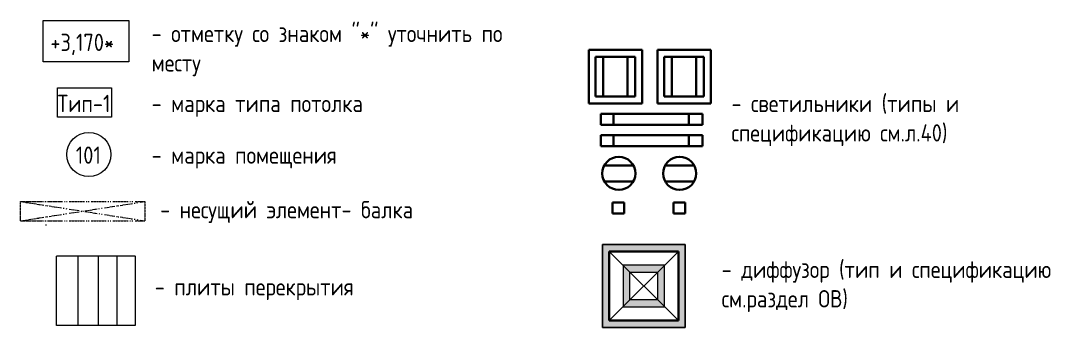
# Model space of a CAD drawing. Header units: millimetres. Extents: x -10438 to 68527, y -5058 to 44223.
# Drawn here: x 61076 to 68527, y -1344 to 879 of the extents above; entities that cross this region are included whole.
import ezdxf

# ---------------------------------------------------------------- set-up
doc = ezdxf.new("R2010")
doc.units = ezdxf.units.MM
doc.linetypes.add('ADSK_Штриховая_ш3 п1_5', pattern=[4.5, 3, -1.5])
doc.linetypes.add('ADSK_Штрихпунктирная 2 точки_ш15 п1_5 п1_5 п1_5', pattern=[19.5, 15, -1.5, 0, -1.5, 0, -1.5])
doc.layers.add('Аннотация', color=7, linetype='Continuous', lineweight=20)
doc.layers.add('Узлы', color=7, linetype='Continuous', lineweight=18)
doc.layers.add('Линии', color=7, linetype='Continuous', lineweight=9, true_color=0x00a600)
doc.styles.add('GOST Common_5', font='GOST_Common.ttf', dxfattribs={"width": 0.9, "height": 125})

msp = doc.modelspace()

# ---------------------------------------------------------------- hatches: boundary and pattern name
at = {"layer": 'Узлы', "lineweight": 20, "true_color": 0x939393}
h = msp.add_hatch(color=252, dxfattribs=at)
h.paths.add_polyline_path([(65285.324, -1343.705), (65885.324, -1343.705), (65885.324, -743.705), (65285.324, -743.705), (65285.324, -1293.705)])
h.paths.add_polyline_path([(65335.324, -1293.705), (65335.324, -793.705), (65835.324, -793.705), (65835.324, -1293.705)])
h.paths.add_polyline_path([(65435.324, -1193.705), (65735.324, -1193.705), (65735.324, -893.705), (65435.324, -893.705), (65435.324, -1143.705)])
h.paths.add_polyline_path([(65485.324, -1143.705), (65485.324, -943.705), (65685.324, -943.705), (65685.324, -1143.705)])

# ---------------------------------------------------------------- linework, layer by layer
at = {"layer": 'Аннотация', "lineweight": 9, "flags": 128}
msp.add_lwpolyline([(61343.924, 391.581), (61734.074, 391.581), (61734.074, 180.081), (61343.924, 180.081)], close=True, dxfattribs=at)
at = {"layer": 'Линии', "color": 7}
for p, q in [((61239.386, 879.397), (61859.386, 879.397)), ((61239.386, 579.397), (61239.386, 879.397)), ((61859.386, 879.397), (61859.386, 579.397)), ((61859.386, 579.397), (61239.386, 579.397)), ((65885.324, -743.705), (65285.324, -743.705)), ((65285.324, -743.705), (65285.324, -1343.705)), ((65885.324, -1343.705), (65885.324, -743.705)), ((65335.324, -1293.705), (65335.324, -793.705)), ((65335.324, -793.705), (65835.324, -793.705)), ((65835.324, -793.705), (65835.324, -1293.705)), ((65435.324, -893.705), (65435.324, -1193.705)), ((65735.324, -893.705), (65435.324, -893.705)), ((65735.324, -1193.705), (65735.324, -893.705)), ((65485.324, -943.705), (65685.324, -943.705)), ((65485.324, -1143.705), (65485.324, -943.705)), ((65685.324, -943.705), (65685.324, -1143.705)), ((65685.324, -1143.705), (65485.324, -1143.705)), ((65435.324, -1193.705), (65735.324, -1193.705)), ((65835.324, -1293.705), (65335.324, -1293.705)), ((65285.324, -1343.705), (65885.324, -1343.705))]:
    msp.add_line(p, q, dxfattribs=at)
at = {"layer": 'Линии', "color": 5, "lineweight": 35, "true_color": 0x0000ff}
for p, q in [((65186.941, 666.747), (65573.441, 666.747)), ((65186.941, 279.738), (65186.941, 666.747)), ((65523.441, 616.747), (65236.941, 616.747)), ((65236.941, 616.747), (65236.941, 329.738)), ((65291.479, 616.747), (65291.479, 329.738)), ((65467.479, 616.747), (65467.479, 329.738)), ((65523.441, 329.738), (65523.441, 616.747)), ((65573.441, 666.747), (65573.441, 279.738)), ((65236.941, 329.738), (65523.441, 329.738)), ((65573.441, 279.738), (65186.941, 279.738)), ((65275.336, 124.845), (65275.336, 204.845)), ((65275.336, 204.845), (66010.058, 204.845)), ((65365.324, 124.845), (65365.324, 204.845)), ((65910.058, 204.845), (65910.058, 124.845)), ((66010.058, 204.845), (66010.058, 124.845)), ((66010.058, 124.845), (65275.336, 124.845)), ((65298.785, -171.143), (65510.416, -171.143)), ((65299.773, -286.143), (65509.428, -286.143)), ((65442.745, -438.159), (65358.011, -438.159)), ((65358.011, -518.159), (65358.011, -438.159)), ((65442.745, -518.159), (65442.745, -438.159)), ((65358.011, -518.159), (65442.745, -518.159)), ((65835.324, -793.705), (65335.324, -793.705)), ((65335.324, -793.705), (65335.324, -1293.705)), ((65835.324, -1293.705), (65835.324, -793.705)), ((65335.324, -1293.705), (65835.324, -1293.705))]:
    msp.add_line(p, q, dxfattribs=at)
at = {"layer": 'Линии', "color": 1, "lineweight": 35, "true_color": 0xff0000}
for p, q in [((65683.224, 666.747), (66069.725, 666.747)), ((65683.224, 279.738), (65683.224, 666.747)), ((66019.725, 616.747), (65733.224, 616.747)), ((65733.224, 616.747), (65733.224, 329.738)), ((65787.763, 616.747), (65787.763, 329.738)), ((65963.763, 616.747), (65963.763, 329.738)), ((66019.725, 329.738), (66019.725, 616.747)), ((66069.725, 666.747), (66069.725, 279.738)), ((65733.224, 329.738), (66019.725, 329.738)), ((66069.725, 279.738), (65683.224, 279.738)), ((65275.336, -30.047), (65275.336, 49.953)), ((65275.336, 49.953), (66010.058, 49.953)), ((65365.324, -30.047), (65365.324, 49.953)), ((65910.058, 49.953), (65910.058, -30.047)), ((66010.058, 49.953), (66010.058, -30.047)), ((66010.058, -30.047), (65275.336, -30.047)), ((65738.785, -171.143), (65950.416, -171.143)), ((65739.773, -286.143), (65949.428, -286.143)), ((65885.324, -438.159), (65800.589, -438.159)), ((65800.589, -518.159), (65800.589, -438.159)), ((65885.324, -518.159), (65885.324, -438.159)), ((65800.589, -518.159), (65885.324, -518.159))]:
    msp.add_line(p, q, dxfattribs=at)
at = {"layer": 'Линии', "color": 7, "linetype": 'ADSK_Штрихпунктирная 2 точки_ш15 п1_5 п1_5 п1_5'}
for p, q in [((61076.366, -431.463), (61236.366, -431.463)), ((61076.366, -571.463), (61076.366, -431.463)), ((61076.366, -431.463), (61244.346, -457.594)), ((61241.908, -431.463), (61247.908, -431.463)), ((61254.192, -431.463), (61260.192, -431.463)), ((61270.115, -431.463), (61380.115, -431.463)), ((61392.933, -431.463), (61398.933, -431.463)), ((61407.933, -431.463), (61413.933, -431.463)), ((61427.999, -431.463), (61537.999, -431.463)), ((61550.817, -431.463), (61556.817, -431.463)), ((61565.817, -431.463), (61571.817, -431.463)), ((61585.882, -431.463), (61695.882, -431.463)), ((61708.7, -431.463), (61714.7, -431.463)), ((61723.7, -431.463), (61729.7, -431.463)), ((61743.766, -431.463), (61853.766, -431.463)), ((61797.691, -459.257), (61886.621, -445.424)), ((61866.584, -431.463), (61872.584, -431.463)), ((61881.584, -431.463), (61887.584, -431.463)), ((61881.584, -431.463), (61887.584, -431.463)), ((61898.479, -443.579), (61904.407, -442.657)), ((61906.366, -431.463), (61976.366, -431.463)), ((61918.241, -440.505), (61924.17, -439.583)), ((61940.968, -436.97), (61976.366, -431.463)), ((61976.366, -431.463), (61976.366, -571.463)), ((61257.198, -459.593), (61263.127, -460.515)), ((61268.554, -461.36), (61274.483, -462.282)), ((61283.87, -463.742), (61372.801, -477.576)), ((61384.658, -479.42), (61390.587, -480.342)), ((61404.421, -482.494), (61410.349, -483.416)), ((61404.421, -520.433), (61410.349, -519.511)), ((61427.147, -486.029), (61501.256, -497.558)), ((61427.147, -516.898), (61501.256, -505.369)), ((61514.108, -499.557), (61520.037, -500.479)), ((61514.108, -503.37), (61520.037, -502.448)), ((61525.465, -501.604), (61531.393, -500.681)), ((61525.465, -501.323), (61531.393, -502.246)), ((61540.781, -499.221), (61629.711, -485.388)), ((61540.781, -503.706), (61629.711, -517.539)), ((61641.568, -483.543), (61647.497, -482.621)), ((61641.568, -519.384), (61647.497, -520.306)), ((61661.331, -480.469), (61667.259, -479.547)), ((61684.057, -476.934), (61758.166, -465.406)), ((61771.019, -463.406), (61776.947, -462.484)), ((61782.375, -461.64), (61788.304, -460.718)), ((61076.366, -571.463), (61244.346, -545.333)), ((61076.366, -571.463), (61236.366, -571.463)), ((61241.908, -571.463), (61247.908, -571.463)), ((61254.192, -571.463), (61260.192, -571.463)), ((61257.198, -543.334), (61263.127, -542.412)), ((61268.554, -541.567), (61274.483, -540.645)), ((61270.115, -571.463), (61380.115, -571.463)), ((61283.87, -539.185), (61372.801, -525.351)), ((61384.658, -523.507), (61390.587, -522.585)), ((61392.933, -571.463), (61398.933, -571.463)), ((61407.933, -571.463), (61413.933, -571.463)), ((61427.999, -571.463), (61537.999, -571.463)), ((61550.817, -571.463), (61556.817, -571.463)), ((61565.817, -571.463), (61571.817, -571.463)), ((61585.882, -571.463), (61695.882, -571.463)), ((61661.331, -522.458), (61667.259, -523.38)), ((61684.057, -525.993), (61758.166, -537.521)), ((61708.7, -571.463), (61714.7, -571.463)), ((61723.7, -571.463), (61729.7, -571.463)), ((61743.766, -571.463), (61853.766, -571.463)), ((61771.019, -539.521), (61776.947, -540.443)), ((61782.375, -541.287), (61788.304, -542.209)), ((61797.691, -543.67), (61886.621, -557.503)), ((61866.584, -571.463), (61872.584, -571.463)), ((61881.584, -571.463), (61887.584, -571.463)), ((61898.479, -559.348), (61904.407, -560.27)), ((61906.366, -571.463), (61976.366, -571.463)), ((61918.241, -562.422), (61924.17, -563.344)), ((61940.968, -565.957), (61976.366, -571.463)), ((61257.198, -599.593), (61263.127, -600.515))]:
    msp.add_line(p, q, dxfattribs=at)
at = {"layer": 'Линии', "color": 7, "lineweight": 20}
for p, q in [((65285.324, -743.705), (65885.324, -743.705)), ((65285.324, -1343.705), (65285.324, -743.705)), ((65885.324, -743.705), (65885.324, -1343.705)), ((65335.324, -793.705), (65835.324, -1293.705)), ((65835.324, -793.705), (65335.324, -1293.705)), ((65885.324, -1343.705), (65285.324, -1343.705))]:
    msp.add_line(p, q, dxfattribs=at)
at = {"layer": 'Линии', "color": 7, "linetype": 'ADSK_Штриховая_ш3 п1_5'}
for p, q in [((61337.112, -824.111), (61906.366, -824.111)), ((61337.112, -1330.192), (61337.112, -824.111)), ((61490.94, -824.111), (61490.94, -1330.192)), ((61637.684, -824.111), (61637.684, -1330.192)), ((61772.584, -824.111), (61772.584, -1330.192)), ((61906.366, -824.111), (61906.366, -1330.192)), ((61906.366, -1330.192), (61337.112, -1330.192))]:
    msp.add_line(p, q, dxfattribs=at)
at = {"layer": 'Линии', "color": 7}
msp.add_circle((61569.851, -90.606), 160, dxfattribs=at)
at = {"layer": 'Линии', "color": 5, "lineweight": 35, "true_color": 0x0000ff}
msp.add_circle((65404.601, -227.738), 120, dxfattribs=at)
at = {"layer": 'Линии', "color": 1, "lineweight": 35, "true_color": 0xff0000}
msp.add_circle((65844.601, -227.738), 120, dxfattribs=at)

# ---------------------------------------------------------------- texts
at = {"layer": 'Аннотация', "lineweight": 9, "char_height": 125, "attachment_point": 1, "line_spacing_factor": 1.022766, "style": 'GOST Common_5'}
for s, insert, width in [('\\pt180,360,540,720,900,1080,1260,1440,1620,1800,1980,2160,2340,2520,2700,2880,3060,3240,3420,3600,3780,3960,4140,4320,4500,4680,4860,5040,5220,5400,5580,5760;- отметку со знаком "*" уточнить по месту', (62024.238, 848.372), 2569.05), ('\\pt180,360,540,720,900,1080,1260,1440,1620,1800,1980,2160,2340,2520,2700,2880,3060,3240,3420,3600,3780,3960,4140,4320,4500,4680,4860,5040,5220,5400,5580,5760;+3,170*', (61291.868, 783.881), 502.2225), ('\\pt180,360,540,720,900,1080,1260,1440,1620,1800,1980,2160,2340,2520,2700,2880,3060,3240,3420,3600,3780,3960,4140,4320,4500,4680,4860,5040,5220,5400,5580,5760;Тип-1', (61343.924, 341.391), 394.0515), ('\\pt180,360,540,720,900,1080,1260,1440,1620,1800,1980,2160,2340,2520,2700,2880,3060,3240,3420,3600,3780,3960,4140,4320,4500,4680,4860,5040,5220,5400,5580,5760;- марка типа потолка', (62024.238, 341.391), 1587.5685), ('\\pt180,360,540,720,900,1080,1260,1440,1620,1800,1980,2160,2340,2520,2700,2880,3060,3240,3420,3600,3780,3960,4140,4320,4500,4680,4860,5040,5220,5400,5580,5760;- светильники (типы и спецификацию см.л.40)', (66219.284, 341.391), 2634.3), ('\\pt180,360,540,720,900,1080,1260,1440,1620,1800,1980,2160,2340,2520,2700,2880,3060,3240,3420,3600,3780,3960,4140,4320,4500,4680,4860,5040,5220,5400,5580,5760;101', (61475.984, -32.913), 198.6165), ('\\pt180,360,540,720,900,1080,1260,1440,1620,1800,1980,2160,2340,2520,2700,2880,3060,3240,3420,3600,3780,3960,4140,4320,4500,4680,4860,5040,5220,5400,5580,5760;- марка помещения', (62024.238, -32.913), 1368.045), ('\\pt180,360,540,720,900,1080,1260,1440,1620,1800,1980,2160,2340,2520,2700,2880,3060,3240,3420,3600,3780,3960,4140,4320,4500,4680,4860,5040,5220,5400,5580,5760;- несущий элемент- балка', (62085.72, -428.159), 1893.9015), ('\\pt180,360,540,720,900,1080,1260,1440,1620,1800,1980,2160,2340,2520,2700,2880,3060,3240,3420,3600,3780,3960,4140,4320,4500,4680,4860,5040,5220,5400,5580,5760;- диффузор (тип и спецификацию см.раздел ОВ)', (66148.45, -860.561), 2759.4), ('\\pt180,360,540,720,900,1080,1260,1440,1620,1800,1980,2160,2340,2520,2700,2880,3060,3240,3420,3600,3780,3960,4140,4320,4500,4680,4860,5040,5220,5400,5580,5760;- плиты перекрытия', (62046.657, -986.795), 1440.3105)]:
    msp.add_mtext(s, dxfattribs=dict(at, insert=insert, width=width))

doc.saveas('drawing.dxf')
